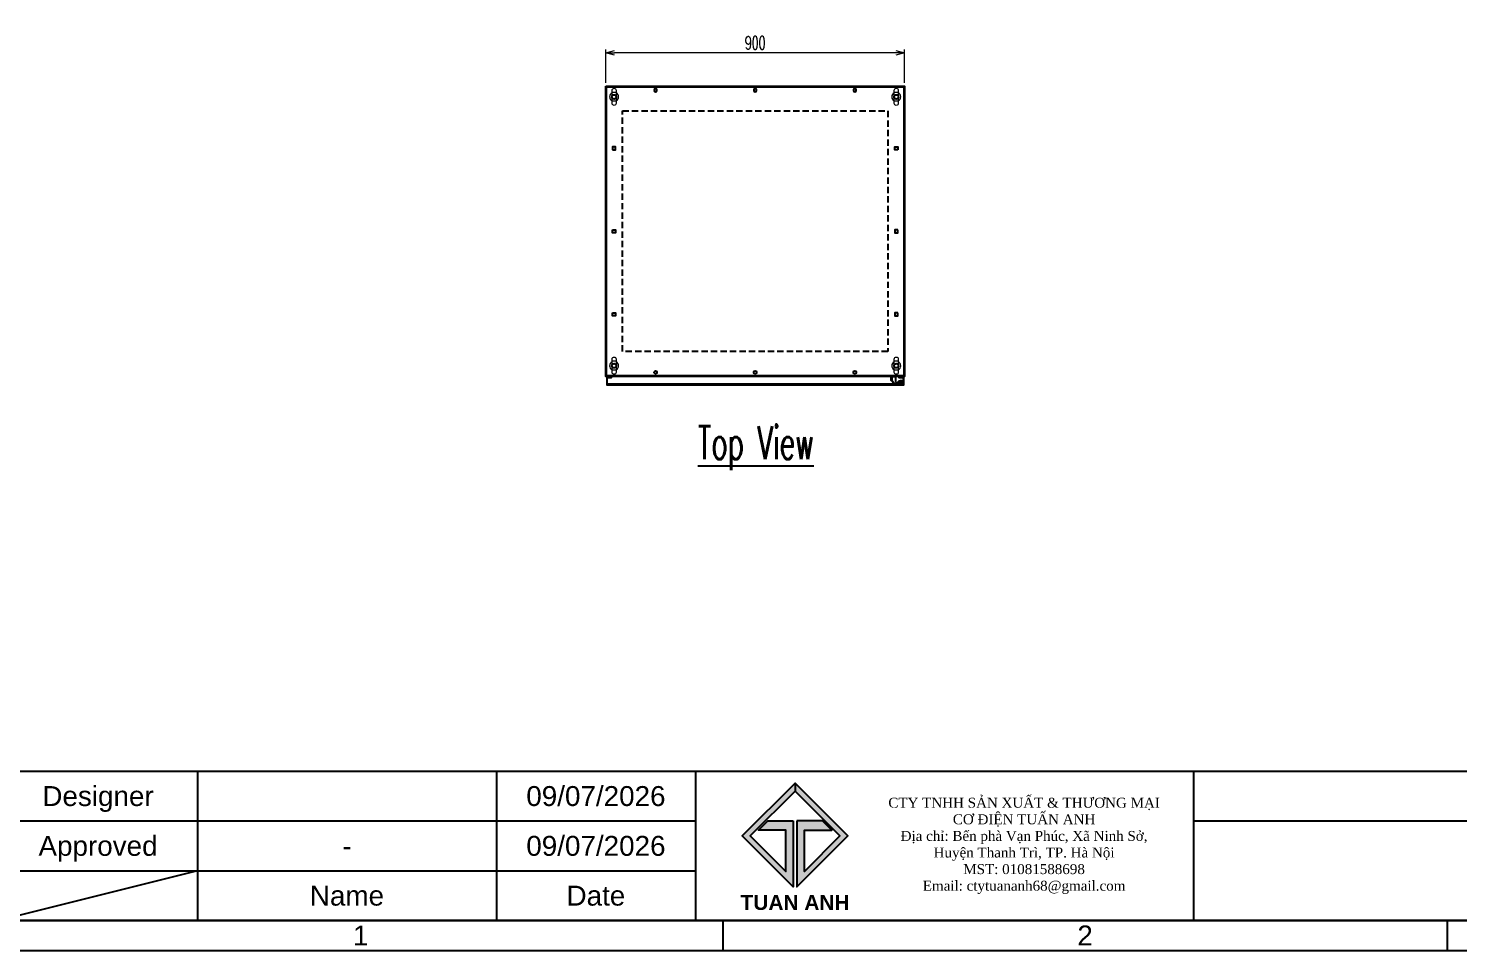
# Model space of a CAD drawing. Header units: millimetres. Extents: x 44190 to 77260, y -67199 to -50358.
# Drawn here: x 53281 to 57589, y -60449 to -57672 of the extents above; entities that cross this region are included whole.
import ezdxf
from ezdxf.enums import TextEntityAlignment as Align

# ---------------------------------------------------------------- set-up
doc = ezdxf.new("R2010")
doc.units = ezdxf.units.MM
doc.header["$LTSCALE"] = 3
doc.linetypes.add('ACAD_ISO04W100', pattern=[30, 24, -3, 0, -3])
doc.linetypes.add('HIDDEN', pattern=[9.525, 6.35, -3.175])
for name, color, linetype in [('@.0.DM. NÉT CHÍNH', 7, 'Continuous'), ('@.DM. NÉT CHÍNH', 7, 'Continuous'), ('@.DM. NÉT ĐỤC', 2, 'Continuous'), ('@.TEXT', 7, 'Continuous'), ('@.VISIBLE', 7, 'Continuous'), ('centerline', 6, 'ACAD_ISO04W100'), ('EQUIPMENT', 4, 'Continuous'), ('equipments', 2, 'Continuous')]:
    doc.layers.add(name, color=color, linetype=linetype)
doc.layers.add('@.DM. KÍCH THƯỚC', color=8, linetype='Continuous', transparency=0.2)
doc.styles.add('Ann_w01', font='romans.shx', dxfattribs={"width": 0.6, "bigfont": 'chineset.shx'})
doc.styles.add('Arial', font='arial.ttf')
doc.dimstyles.new('Dim 01_SC20', dxfattribs={"dimscale": 20, "dimtxt": 2, "dimasz": 1.3, "dimexe": 0.5, "dimexo": 0.5, "dimgap": 0.5, "dimtad": 1, "dimdec": 1, "dimzin": 12, "dimdsep": 46, "dimtxsty": 'Ann_w01', "dimblk": 'OPEN30', "dimcen": 1.5, "dimclrd": 6, "dimclre": 6, "dimclrt": 3, "dimadec": 1, "dimazin": 3, "dimtm": 1e-09, "dimtfac": 1, "dimtdec": 1, "dimtix": 1, "dimtmove": 0, "dimatfit": 3, "dimldrblk": 'OPEN30', "dimfxl": 1, "dimtolj": 1, "dimlwd": 20, "dimlwe": 20, "dimarcsym": 0})

# ---------------------------------------------------------------- blocks, each defined once
blk = doc.blocks.new('_Open30')
at = {"color": 0, "linetype": 'ByBlock', "lineweight": -2}
for p, q in [((-1, 0.27), (0, 0)), ((0, 0), (-1, -0.27)), ((0, 0), (-1, 0))]:
    blk.add_line(p, q, dxfattribs=at)
blk = doc.blocks.new('*D249')
at = {"layer": '@.DM. KÍCH THƯỚC', "color": 6, "lineweight": 20, "transparency": 16777216}
for p, q in [((55020.4, -57835.2), (55020.4, -57735.2)), ((55894.4, -57745.2), (55046.4, -57745.2)), ((55920.4, -57835.2), (55920.4, -57735.2))]:
    blk.add_line(p, q, dxfattribs=at)
at = {"layer": 'Defpoints', "color": 0, "transparency": 16777216}
for p in [(55020.4, -57745.2), (55020.4, -57845.2), (55920.4, -57845.2)]:
    blk.add_point(p, dxfattribs=at)
at = {"layer": '@.DM. KÍCH THƯỚC', "color": 6, "lineweight": 20, "transparency": 16777216, "xscale": 26, "yscale": 26, "zscale": 26, "rotation": 180}
blk.add_blockref('_Open30', (55020.4, -57745.2), dxfattribs=at)
at = {"layer": '@.DM. KÍCH THƯỚC', "color": 6, "lineweight": 20, "transparency": 16777216, "xscale": 26, "yscale": 26, "zscale": 26}
blk.add_blockref('_Open30', (55920.4, -57745.2), dxfattribs=at)
at = {"layer": '@.DM. KÍCH THƯỚC', "color": 3, "transparency": 16777216, "insert": (55470.4, -57715.2), "char_height": 40, "attachment_point": 5, "style": 'Ann_w01'}
blk.add_mtext('\\A1;900', dxfattribs=at)
blk = doc.blocks.new('HL011-1 Top')
at = {"layer": 'centerline'}
for p, q in [((-20.3, 18.5), (-20.3, 16.5)), ((-3.8, 0), (4.2, 0)), ((0.2, 4), (0.2, -4))]:
    blk.add_line(p, q, dxfattribs=at)
at = {"layer": 'EQUIPMENT'}
for points in [[(-26, 17.5), (-26, 5.8, 0.131652), (-25.9, 5.3), (-26, 5.5), (-28, 5.5), (-28, 17.5), (-15, 17.5), (-15, 0, 0.414214), (-13, -2), (-10.3, -2)], [(-9.9, -3), (-10.3, -2), (-4, 4.2, -1.496606), (0.2, -6), (-19.3, -6), (-20.5, -6), (-20.5, -4), (-20.5, -4)]]:
    blk.add_lwpolyline(points, format="xyb", dxfattribs=at)
blk.add_lwpolyline([(-25.9, 5.3), (-19.3, -6), (-18.8, -5)], dxfattribs=at)
blk.add_circle((0.2, 0), 3.5, dxfattribs=at)
blk = doc.blocks.new('Lifting Top')
at = {"layer": 'equipments', "color": 8, "lineweight": 0}
for p, q in [((6, 13.5), (-6, 13.5)), ((6, -13.5), (-6, -13.5))]:
    blk.add_line(p, q, dxfattribs=at)
at = {"layer": 'equipments', "lineweight": 0}
blk.add_lwpolyline([(0, 26), (0, 26, -0.414214), (6, 20), (6, -20, 0), (6, -20, -1), (-6, -20), (-6, 20, -0.414214)], format="xyb", close=True, dxfattribs=at)
for start, end in [(116.3878, 243.6122), (296.3878, 63.6122)]:
    blk.add_arc((0, 0), 13.5, start, end, dxfattribs=at)
blk = doc.blocks.new('A$C4dbb82d6')
at = {"layer": '@.VISIBLE'}
h = blk.add_hatch(color=30, dxfattribs=at)
h.dxf.hatch_style = 1
h.paths.add_polyline_path([(0.214, 4.973), (3.625, 1.562), (3.625, 5.973), (1.922, 5.973), (1.297, 5.348), (3.125, 5.348), (3.125, 2.593), (0.745, 4.973), (3.75, 7.978), (3.75, 8.509)])
h = blk.add_hatch(color=150, dxfattribs=at)
h.dxf.hatch_style = 1
h.paths.add_polyline_path([(6.755, 4.973), (4.375, 2.593), (4.375, 5.348), (6.203, 5.348), (5.578, 5.973), (3.875, 5.973), (3.875, 1.562), (7.286, 4.973), (3.75, 8.509), (3.75, 7.978)])
at = {"layer": '@.VISIBLE', "color": 30}
blk.add_lwpolyline([(3.625, 5.973), (3.625, 1.562), (0.214, 4.973), (3.75, 8.509), (3.75, 7.978), (0.745, 4.973), (3.125, 2.593), (3.125, 5.348), (1.297, 5.348), (1.922, 5.973)], close=True, dxfattribs=at)
at = {"layer": '@.VISIBLE', "color": 150}
blk.add_lwpolyline([(3.875, 5.973), (3.875, 1.562), (7.286, 4.973), (3.75, 8.509), (3.75, 7.978), (6.755, 4.973), (4.375, 2.593), (4.375, 5.348), (6.203, 5.348), (5.578, 5.973)], close=True, dxfattribs=at)
at = {"layer": '@.VISIBLE', "color": 30, "insert": (3.75, 0.509), "char_height": 1, "attachment_point": 5, "style": 'Ann_w01'}
blk.add_mtext_dynamic_manual_height_columns('{\\fArial|b1|i0|c0|p34;\\W1;TUAN ANH}', width=7.5, gutter_width=49.599, heights=[0], dxfattribs=at)
blk = doc.blocks.new('KHUNG BAN VE (Made by Tung)')
at = {"layer": '@.VISIBLE', "color": 8}
for p, q in [((23, 18), (23, 3)), ((53, 18), (53, 3)), ((73, 18), (73, 3)), ((123, 18), (123, 3)), ((3, 13), (73, 13)), ((123, 13), (294, 13)), ((3, 8), (73, 8)), ((23, 8), (3, 3)), ((75.75, 3), (75.75, 0)), ((148.5, 3), (148.5, 0))]:
    blk.add_line(p, q, dxfattribs=at)
for points in [[(0, 0), (297, 0), (297, 210), (0, 210)], [(3, 3), (294, 3), (294, 207), (3, 207)], [(3, 18), (294, 18), (294, 3), (3, 3)]]:
    blk.add_lwpolyline(points, close=True, dxfattribs=at)
at = {"xscale": 1.5, "yscale": 1.5, "zscale": 1.5}
blk.add_blockref('A$C4dbb82d6', (77.375, 4.041), dxfattribs=at)
at = {"layer": '@.TEXT', "color": 2, "style": 'Arial'}
for s, p in [('Designer', (13, 15.5)), ('Approved', (13, 10.5)), ('Name', (38, 5.5)), ('Date', (63, 5.5))]:
    blk.add_text(s, height=2, dxfattribs=at).set_placement(p, align=Align.MIDDLE_CENTER)
at = {"layer": '@.TEXT', "color": 1, "style": 'Arial'}
for s, p in [('09/07/2026', (63, 15.5)), ('09/07/2026', (63, 10.5)), ('1', (39.375, 1.5)), ('2', (112.125, 1.5))]:
    blk.add_text(s, height=2, dxfattribs=at).set_placement(p, align=Align.MIDDLE_CENTER)
for tag, height, p in [('DESIGNER_NAME', 2, (38, 15.5)), ('PROJECT_CODE', 2, (258.5, 15.5)), ('SCALE', 2, (289, 15.5)), ('APPROVED_NAME', 2, (38, 10.5)), ('CUSTOMER_NAME', 2, (258.5, 10.5)), ('PAGE', 2, (289, 10.5)), ('DRAWING_NAME', 4, (173, 8)), ('TOTAL', 2, (289, 5.5))]:
    blk.add_attdef(tag, text='', height=height, dxfattribs=at).set_placement(p, align=Align.MIDDLE_CENTER)
at = {"layer": '@.VISIBLE', "color": 30, "insert": (106, 10.5), "char_height": 1, "attachment_point": 5, "style": 'Ann_w01'}
blk.add_mtext_dynamic_manual_height_columns('{\\fTimes New Roman|b0|i0|c0|p18;\\W1;CTY TNHH SẢN XUẤT & THƯƠNG MẠI CƠ ĐIỆN TUẤN ANH\\PĐịa chỉ: Bến phà Vạn Phúc, Xã Ninh Sở, Huyện Thanh Trì, TP. Hà Nội\\PMST: 01081588698\\PEmail: ctytuananh68@gmail.com}', width=28.70976, gutter_width=99.197, heights=[0], dxfattribs=at)

msp = doc.modelspace()

# ---------------------------------------------------------------- linework, layer by layer
at = {"layer": '@.DM. NÉT CHÍNH'}
msp.add_lwpolyline([(55020.41, -57845.24), (55920.41, -57845.24), (55920.41, -58720.24), (55020.41, -58720.24)], close=True, dxfattribs=at)
msp.add_lwpolyline([(55027.41, -57847.24), (55913.41, -57847.24, -0.4142136), (55918.41, -57852.24), (55918.41, -58713.24, -0.4142136), (55913.41, -58718.24), (55027.41, -58718.24, -0.4142136), (55022.41, -58713.24), (55022.41, -57852.24, -0.4142136)], format="xyb", close=True, dxfattribs=at)
at = {"layer": '@.DM. NÉT CHÍNH', "color": 8, "linetype": 'HIDDEN'}
msp.add_lwpolyline([(55070.41, -57920.24), (55870.41, -57920.24), (55870.41, -58645.24), (55070.41, -58645.24)], close=True, dxfattribs=at)
at = {"layer": '@.DM. NÉT CHÍNH', "color": 4}
msp.add_lwpolyline([(55037.91, -58722.24), (55022.91, -58722.24), (55022.91, -58745.24), (55917.91, -58745.24), (55917.91, -58722.24), (55902.91, -58722.24), (55902.91, -58723.74), (55916.41, -58723.74), (55916.41, -58743.74), (55024.41, -58743.74), (55024.41, -58723.74), (55037.91, -58723.74)], close=True, dxfattribs=at)
at = {"layer": '@.DM. NÉT ĐỤC'}
for points in [[(55166.41, -57856.74), (55166.41, -57858.74, 1), (55174.41, -57858.74), (55174.41, -57856.74, 1)], [(55466.41, -57856.74), (55466.41, -57858.74, 1), (55474.41, -57858.74), (55474.41, -57856.74, 1)], [(55766.41, -57856.74), (55766.41, -57858.74, 1), (55774.41, -57858.74), (55774.41, -57856.74, 1)], [(55166.41, -58708.74), (55166.41, -58706.74, -1), (55174.41, -58706.74), (55174.41, -58708.74, -1)], [(55466.41, -58708.74), (55466.41, -58706.74, -1), (55474.41, -58706.74), (55474.41, -58708.74, -1)], [(55766.41, -58708.74), (55766.41, -58706.74, -1), (55774.41, -58706.74), (55774.41, -58708.74, -1)]]:
    msp.add_lwpolyline(points, format="xyb", close=True, dxfattribs=at)
for points in [[(55040.91, -58037.24), (55049.91, -58037.24), (55049.91, -58028.24), (55040.91, -58028.24)], [(55899.91, -58037.24), (55890.91, -58037.24), (55890.91, -58028.24), (55899.91, -58028.24)], [(55040.91, -58278.24), (55049.91, -58278.24), (55049.91, -58287.24), (55040.91, -58287.24)], [(55899.91, -58278.24), (55890.91, -58278.24), (55890.91, -58287.24), (55899.91, -58287.24)], [(55040.91, -58528.24), (55049.91, -58528.24), (55049.91, -58537.24), (55040.91, -58537.24)], [(55899.91, -58528.24), (55890.91, -58528.24), (55890.91, -58537.24), (55899.91, -58537.24)]]:
    msp.add_lwpolyline(points, close=True, dxfattribs=at)
for centre in [(55045.41, -57877.74), (55895.41, -57877.74), (55045.41, -58687.74), (55895.41, -58687.74)]:
    msp.add_circle(centre, 6.5, dxfattribs=at)

# ---------------------------------------------------------------- block references
at = {"layer": '@.VISIBLE'}
ref = msp.add_blockref('KHUNG BAN VE (Made by Tung)', (53100.49, -60449.32), dxfattribs=dict(at, xscale=30, yscale=30, zscale=30))
ref.add_attrib('APPROVED_NAME', '-', dxfattribs={"layer": '@.TEXT', "color": 1, "height": 60, "style": 'Arial'}).set_placement((54240.49, -60134.32), align=Align.MIDDLE_CENTER)
at = {"layer": 'equipments'}
for name, p in [('Lifting Top', (55045.41, -57877.74)), ('Lifting Top', (55895.41, -57877.74)), ('Lifting Top', (55045.41, -58687.74)), ('Lifting Top', (55895.41, -58687.74)), ('HL011-1 Top', (55908.21, -58737.74))]:
    msp.add_blockref(name, p, dxfattribs=at)

# ---------------------------------------------------------------- texts
at = {"layer": '@.0.DM. NÉT CHÍNH', "color": 2, "style": 'Ann_w01', "width": 0.6}
msp.add_text('%%UTop View', height=100, dxfattribs=at).set_placement((55472.41, -58919.45), align=Align.MIDDLE_CENTER)

# ---------------------------------------------------------------- dimensions: what is measured, and where the dimension line sits
at = {"layer": '@.DM. KÍCH THƯỚC'}
dim = msp.add_linear_dim(base=(55020.41, -57745.24), p1=(55920.41, -57845.24), p2=(55020.41, -57845.24), dimstyle='Dim 01_SC20', dxfattribs=at)
dim.commit()
dim.dimension.update_dxf_attribs({"geometry": '*D249', "text_midpoint": (55470.41, -57715.24)})

doc.saveas('drawing.dxf')
